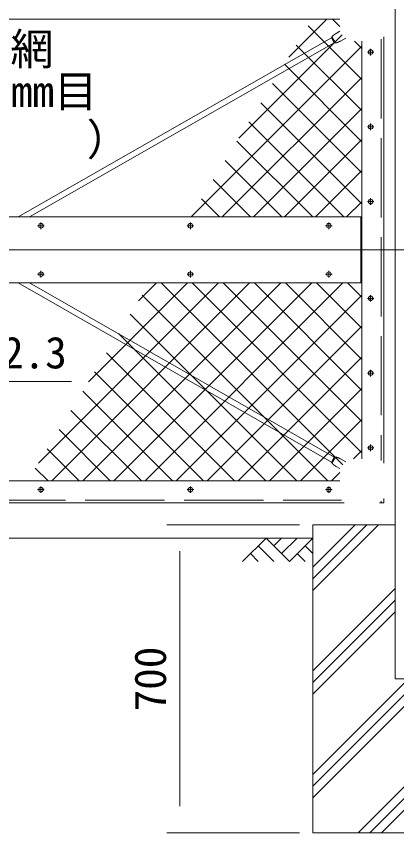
# Model space of a CAD drawing. Units: millimetres, scale not verified. Extents: x -6300 to 6300, y -4455 to 4455.
# Drawn here: x -974 to -109, y -845 to 1011 of the extents above; entities that cross this region are included whole.
import ezdxf
from ezdxf.enums import TextEntityAlignment as Align

# ---------------------------------------------------------------- set-up
doc = ezdxf.new("R2010")
doc.units = ezdxf.units.MM
doc.header["$LTSCALE"] = 30
doc.linetypes.add('DASHED', pattern=[7.5, 6, -1.5])
doc.linetypes.add('USER1', pattern=[50.8, 31.75, -6.35, 6.35, -6.35])
for name, color, linetype, lineweight in [('0-0_D-STR1', 1, 'Continuous', 18), ('0-1_D-BMK', 2, 'USER1', 13), ('0-2_D-STR4', 7, 'Continuous', 9), ('0-3_D-BGD', 7, 'Continuous', 9), ('0-4_D-DCR-HCH', 7, 'Continuous', 9), ('0-5_D-STR-TXT', 7, 'Continuous', 9), ('0-6_D-STR-DIM', 7, 'Continuous', 9), ('0-9_D-STR2', 7, 'Continuous', 9), ('0-A_D-STR3', 3, 'Continuous', 13)]:
    doc.layers.add(name, color=color, linetype=linetype, lineweight=lineweight)
doc.styles.add('ＭＳ ゴシック', font='')
doc.styles.get('ＭＳ ゴシック').set_extended_font_data('MS Gothic')

msp = doc.modelspace()

# ---------------------------------------------------------------- linework, layer by layer
at = {"layer": '0-0_D-STR1'}
for p, q in [((-1938.01, 1004.73), (-238.01, 1004.73)), ((-188.01, 954.73), (-188.01, 4.73)), ((-138.01, 964.73), (-138.01, -5.27)), ((-1988.01, 554.73), (-188.01, 554.73)), ((-190.01, 554.73), (-190.01, 404.73)), ((-1988.01, 404.73), (-188.01, 404.73)), ((-1938.01, -45.27), (-238.01, -45.27)), ((-138.01, -85.27), (-138.01, -95.27)), ((-1948.01, -95.27), (-228.01, -95.27)), ((-138.01, -95.27), (-148.01, -95.27))]:
    msp.add_line(p, q, dxfattribs=at)
at = {"layer": '0-0_D-STR1', "linetype": 'DASHED'}
for p, q in [((-144.01, 958.73), (-144.01, 0.73)), ((-1942.01, -89.27), (-234.01, -89.27)), ((-144.01, -91.27), (-144.01, -95.27))]:
    msp.add_line(p, q, dxfattribs=at)
at = {"layer": '0-0_D-STR1'}
msp.add_lwpolyline([(12.99, -495.27), (-112.01, -495.27), (-112.01, 1478.73)], dxfattribs=at)
at = {"layer": '0-1_D-BMK'}
for p, q in [((-175.45, 929.73), (-160.57, 929.73)), ((-168.01, 937.17), (-168.01, 922.29)), ((-168.01, 767.17), (-168.01, 752.29)), ((-175.45, 759.73), (-160.57, 759.73)), ((-168.01, 597.17), (-168.01, 582.29)), ((-175.45, 589.73), (-160.57, 589.73)), ((-918.01, 542.17), (-918.01, 527.29)), ((-578.01, 542.17), (-578.01, 527.29)), ((-263.01, 542.17), (-263.01, 527.29)), ((-925.45, 534.73), (-910.57, 534.73)), ((-585.45, 534.73), (-570.57, 534.73)), ((-270.45, 534.73), (-255.57, 534.73)), ((-918.01, 432.17), (-918.01, 417.29)), ((-578.01, 432.17), (-578.01, 417.29)), ((-263.01, 432.17), (-263.01, 417.29)), ((-925.45, 424.73), (-910.57, 424.73)), ((-585.45, 424.73), (-570.57, 424.73)), ((-270.45, 424.73), (-255.57, 424.73)), ((-168.01, 377.17), (-168.01, 362.29)), ((-175.45, 369.73), (-160.57, 369.73)), ((-168.01, 207.17), (-168.01, 192.29)), ((-175.45, 199.73), (-160.57, 199.73)), ((-168.01, 37.17), (-168.01, 22.29)), ((-175.45, 29.73), (-160.57, 29.73)), ((-925.45, -65.27), (-910.57, -65.27)), ((-918.01, -57.83), (-918.01, -72.71)), ((-585.45, -65.27), (-570.57, -65.27)), ((-578.01, -57.83), (-578.01, -72.71)), ((-270.45, -65.27), (-255.57, -65.27)), ((-263.01, -57.83), (-263.01, -72.71))]:
    msp.add_line(p, q, dxfattribs=at)
at = {"layer": '0-2_D-STR4'}
for p, q in [((-299.51, -145.27), (-112.01, -145.27)), ((-299.51, -145.27), (-299.51, -845.27)), ((-299.51, -845.27), (200.49, -845.27))]:
    msp.add_line(p, q, dxfattribs=at)
at = {"layer": '0-3_D-BGD'}
msp.add_line((-299.51, -175.27), (-1993.51, -175.27), dxfattribs=at)
at = {"layer": '0-4_D-DCR-HCH'}
for p, q in [((-299.51, -294.65), (-150.12, -145.27)), ((-299.51, -268.14), (-176.64, -145.27)), ((-299.51, -241.62), (-203.15, -145.27)), ((-405.93, -175.27), (-459.14, -228.48)), ((-405.93, -175.27), (-352.72, -228.48)), ((-388.19, -193), (-370.45, -175.27)), ((-370.45, -210.74), (-334.98, -175.27)), ((-352.72, -228.48), (-299.51, -175.27)), ((-423.67, -193), (-388.03, -228.48)), ((-317.24, -193), (-299.51, -210.66)), ((-441.4, -210.74), (-423.59, -228.48)), ((-334.98, -210.74), (-317.16, -228.48)), ((-299.51, -477.32), (-112.01, -289.82)), ((-299.51, -503.84), (-112.01, -316.34)), ((-299.51, -530.36), (-112.01, -342.86)), ((-196.04, -845.27), (200.49, -448.73)), ((-169.53, -845.27), (200.49, -475.25)), ((-299.51, -766.06), (-28.71, -495.27)), ((-299.51, -739.54), (-55.23, -495.27)), ((-299.51, -713.03), (-81.75, -495.27)), ((-143.01, -845.27), (200.49, -501.76))]:
    msp.add_line(p, q, dxfattribs=at)
at = {"layer": '0-5_D-STR-TXT'}
msp.add_lwpolyline([(-848.21, 180.38), (-1697.74, 180.38), (-1940.87, 461.22)], dxfattribs=at)
at = {"layer": '0-6_D-STR-DIM'}
for p, q in [((-1585.26, 479.73), (543.28, 479.73)), ((-1585.26, 479.73), (542.99, 479.73)), ((-329.51, -145.27), (-631.68, -145.27)), ((-601.68, -205.27), (-601.68, -785.27)), ((-329.51, -845.27), (-631.68, -845.27))]:
    msp.add_line(p, q, dxfattribs=at)
at = {"layer": '0-9_D-STR2'}
for p, q in [((-353.96, 918.38), (-267.61, 1004.73)), ((-238.01, 988.05), (-254.68, 1004.73)), ((-188.01, 867.34), (-310.1, 989.44)), ((-467.95, 733.68), (-232.45, 969.18)), ((-188.01, 938.05), (-204.68, 954.73)), ((-576.19, 554.73), (-188.01, 942.91)), ((-188.01, 796.63), (-337.09, 945.72)), ((-188.01, 725.92), (-364.07, 901.99)), ((-505.47, 554.73), (-188.01, 872.2)), ((-188.01, 655.21), (-391.06, 858.27)), ((-434.76, 554.73), (-188.01, 801.49)), ((-188.01, 584.5), (-418.05, 814.54)), ((-228.95, 554.73), (-445.03, 770.82)), ((-299.66, 554.73), (-472.02, 727.09)), ((-364.05, 554.73), (-188.01, 730.78)), ((-370.37, 554.73), (-499, 683.37)), ((-293.34, 554.73), (-188.01, 660.07)), ((-441.08, 554.73), (-525.99, 639.64)), ((-511.79, 554.73), (-552.97, 595.92)), ((-222.63, 554.73), (-188.01, 589.36)), ((-923.92, -5.14), (-514.05, 404.73)), ((-893.34, -45.27), (-443.34, 404.73)), ((-822.63, -45.27), (-372.63, 404.73)), ((-809.93, 179.57), (-584.76, 404.73)), ((-751.92, -45.27), (-301.92, 404.73)), ((-695.94, 364.27), (-655.47, 404.73)), ((-681.21, -45.27), (-231.21, 404.73)), ((-231.32, -8.58), (-644.63, 404.73)), ((-188.01, 18.81), (-573.92, 404.73)), ((-188.01, 89.53), (-503.21, 404.73)), ((-188.01, 160.24), (-432.5, 404.73)), ((-188.01, 230.95), (-361.79, 404.73)), ((-188.01, 301.66), (-291.08, 404.73)), ((-188.01, 372.37), (-220.37, 404.73)), ((-265.34, -45.27), (-687.9, 377.29)), ((-610.5, -45.27), (-188.01, 377.23)), ((-336.06, -45.27), (-714.89, 333.57)), ((-539.79, -45.27), (-188.01, 306.52)), ((-406.77, -45.27), (-741.87, 289.84)), ((-477.48, -45.27), (-768.86, 246.12)), ((-469.08, -45.27), (-188.01, 235.81)), ((-548.19, -45.27), (-795.84, 202.39)), ((-618.9, -45.27), (-822.83, 158.67)), ((-398.37, -45.27), (-188.01, 165.1)), ((-689.61, -45.27), (-849.82, 114.94)), ((-327.66, -45.27), (-188.01, 94.39)), ((-760.32, -45.27), (-876.8, 71.22)), ((-831.03, -45.27), (-903.79, 27.49)), ((-206.95, 4.73), (-188.01, 23.67)), ((-901.74, -45.27), (-930.77, -16.23)), ((-256.95, -45.27), (-238.01, -26.33))]:
    msp.add_line(p, q, dxfattribs=at)
at = {"layer": '0-A_D-STR3'}
for p, q in [((-238.01, 976.97), (-246.62, 972.04)), ((-969.55, 554.73), (-256.96, 961.93)), ((-943.96, 554.73), (-250.66, 950.9)), ((-256.96, 961.93), (-250.66, 950.9)), ((-255.95, 964.19), (-248.2, 950.62)), ((-224.77, 961.49), (-236.7, 954.68)), ((-256.96, -2.46), (-969.55, 404.73)), ((-250.66, 8.57), (-943.96, 404.73)), ((-250.66, 8.57), (-256.96, -2.46)), ((-248.2, 8.84), (-255.95, -4.72)), ((-224.77, -2.03), (-236.7, 4.79)), ((-238.01, -17.5), (-246.62, -12.58))]:
    msp.add_line(p, q, dxfattribs=at)
for points in [[(-256.96, 961.93), (-256.87, 962.15), (-256.77, 962.38), (-256.68, 962.61), (-256.58, 962.84), (-256.48, 963.06), (-256.38, 963.29), (-256.28, 963.52), (-256.18, 963.74), (-256.07, 963.96), (-255.96, 964.18), (-255.84, 964.39), (-255.72, 964.6), (-255.59, 964.81), (-255.46, 965.01), (-255.32, 965.21), (-255.17, 965.41), (-255.02, 965.6), (-254.86, 965.78), (-254.7, 965.97), (-254.53, 966.15), (-254.36, 966.32), (-254.19, 966.5), (-254.01, 966.67), (-253.83, 966.83), (-253.64, 967), (-253.45, 967.16), (-253.26, 967.32), (-253.07, 967.48), (-252.88, 967.64), (-252.68, 967.79), (-252.48, 967.94), (-252.28, 968.1), (-252.08, 968.25), (-251.88, 968.4), (-251.68, 968.54), (-251.48, 968.69), (-251.27, 968.84), (-251.07, 968.99), (-250.87, 969.13)], [(-250.87, 969.13), (-250.67, 969.28), (-250.47, 969.42), (-250.27, 969.57), (-250.07, 969.71), (-249.87, 969.85), (-249.66, 969.99), (-249.46, 970.14), (-249.26, 970.28), (-249.06, 970.42), (-248.86, 970.56), (-248.66, 970.7), (-248.46, 970.83), (-248.25, 970.97), (-248.05, 971.11), (-247.85, 971.24), (-247.64, 971.38), (-247.44, 971.51), (-247.24, 971.65), (-247.03, 971.78), (-246.82, 971.91), (-246.62, 972.04)], [(-250.66, 950.9), (-250.42, 950.87), (-250.17, 950.84), (-249.93, 950.8), (-249.68, 950.77), (-249.44, 950.74), (-249.19, 950.71), (-248.95, 950.68), (-248.7, 950.66), (-248.46, 950.64), (-248.21, 950.62), (-247.97, 950.62), (-247.73, 950.61), (-247.48, 950.62), (-247.24, 950.63), (-247, 950.65), (-246.76, 950.68), (-246.51, 950.72), (-246.27, 950.76), (-246.03, 950.8), (-245.8, 950.85), (-245.56, 950.91), (-245.32, 950.97), (-245.08, 951.04), (-244.84, 951.11), (-244.61, 951.19), (-244.37, 951.27), (-244.14, 951.35), (-243.9, 951.44), (-243.67, 951.52), (-243.44, 951.62), (-243.2, 951.71), (-242.97, 951.8), (-242.74, 951.9), (-242.51, 952), (-242.28, 952.1), (-242.05, 952.2), (-241.82, 952.29), (-241.59, 952.39), (-241.36, 952.49)], [(-241.36, 952.49), (-241.14, 952.59), (-240.91, 952.69), (-240.68, 952.79), (-240.46, 952.89), (-240.23, 952.99), (-240.01, 953.09), (-239.78, 953.2), (-239.56, 953.3), (-239.34, 953.4), (-239.11, 953.5), (-238.89, 953.61), (-238.67, 953.71), (-238.45, 953.81), (-238.23, 953.92), (-238.01, 954.03), (-237.79, 954.13), (-237.57, 954.24), (-237.35, 954.35), (-237.13, 954.46), (-236.91, 954.57), (-236.7, 954.68)], [(-250.66, 8.57), (-250.42, 8.6), (-250.17, 8.63), (-249.93, 8.66), (-249.68, 8.7), (-249.44, 8.73), (-249.19, 8.76), (-248.95, 8.78), (-248.7, 8.81), (-248.46, 8.83), (-248.21, 8.84), (-247.97, 8.85), (-247.73, 8.85), (-247.48, 8.85), (-247.24, 8.83), (-247, 8.81), (-246.76, 8.78), (-246.51, 8.75), (-246.27, 8.71), (-246.03, 8.66), (-245.8, 8.61), (-245.56, 8.55), (-245.32, 8.49), (-245.08, 8.43), (-244.84, 8.35), (-244.61, 8.28), (-244.37, 8.2), (-244.14, 8.12), (-243.9, 8.03), (-243.67, 7.94), (-243.44, 7.85), (-243.2, 7.76), (-242.97, 7.66), (-242.74, 7.57), (-242.51, 7.47), (-242.28, 7.37), (-242.05, 7.27), (-241.82, 7.17), (-241.59, 7.07), (-241.36, 6.97)], [(-241.36, 6.97), (-241.14, 6.87), (-240.91, 6.77), (-240.68, 6.67), (-240.46, 6.57), (-240.23, 6.47), (-240.01, 6.37), (-239.78, 6.27), (-239.56, 6.17), (-239.34, 6.07), (-239.11, 5.96), (-238.89, 5.86), (-238.67, 5.76), (-238.45, 5.65), (-238.23, 5.55), (-238.01, 5.44), (-237.79, 5.33), (-237.57, 5.23), (-237.35, 5.12), (-237.13, 5.01), (-236.91, 4.9), (-236.7, 4.79)], [(-256.96, -2.46), (-256.87, -2.69), (-256.77, -2.92), (-256.68, -3.14), (-256.58, -3.37), (-256.48, -3.6), (-256.38, -3.82), (-256.28, -4.05), (-256.18, -4.27), (-256.07, -4.49), (-255.96, -4.71), (-255.84, -4.93), (-255.72, -5.14), (-255.59, -5.34), (-255.46, -5.55), (-255.32, -5.74), (-255.17, -5.94), (-255.02, -6.13), (-254.86, -6.32), (-254.7, -6.5), (-254.53, -6.68), (-254.36, -6.86), (-254.19, -7.03), (-254.01, -7.2), (-253.83, -7.37), (-253.64, -7.53), (-253.45, -7.69), (-253.26, -7.86), (-253.07, -8.01), (-252.88, -8.17), (-252.68, -8.33), (-252.48, -8.48), (-252.28, -8.63), (-252.08, -8.78), (-251.88, -8.93), (-251.68, -9.08), (-251.48, -9.23), (-251.27, -9.37), (-251.07, -9.52), (-250.87, -9.66)], [(-250.87, -9.66), (-250.67, -9.81), (-250.47, -9.95), (-250.27, -10.1), (-250.07, -10.24), (-249.87, -10.39), (-249.66, -10.53), (-249.46, -10.67), (-249.26, -10.81), (-249.06, -10.95), (-248.86, -11.09), (-248.66, -11.23), (-248.46, -11.37), (-248.25, -11.5), (-248.05, -11.64), (-247.85, -11.78), (-247.64, -11.91), (-247.44, -12.05), (-247.24, -12.18), (-247.03, -12.31), (-246.82, -12.45), (-246.62, -12.58)]]:
    msp.add_lwpolyline(points, dxfattribs=at)
for centre in [(-168.01, 929.73), (-168.01, 759.73), (-168.01, 589.73), (-918.01, 534.73), (-578.01, 534.73), (-263.01, 534.73), (-918.01, 424.73), (-578.01, 424.73), (-263.01, 424.73), (-168.01, 369.73), (-168.01, 199.73), (-168.01, 29.73), (-918.01, -65.27), (-578.01, -65.27), (-263.01, -65.27)]:
    msp.add_circle(centre, 5.25, dxfattribs=at)

# ---------------------------------------------------------------- texts
at = {"layer": '0-5_D-STR-TXT', "style": 'ＭＳ ゴシック'}
for s, p in [('菱形金網', (-1282.66, 878.94)), ('φ   x   mm目', (-1404.48, 782.92)), ('（\u3000\u3000   \u3000\u3000）', (-1453.21, 673.27)), ('カンヌキ φ34x2.3', (-1670.93, 188.75))]:
    msp.add_text(s, height=72.14, dxfattribs=at).set_placement(p, align=Align.BOTTOM_LEFT)
at = {"layer": '0-6_D-STR-DIM', "style": 'ＭＳ ゴシック'}
msp.add_text('700', height=72.14, rotation=90, dxfattribs=at).set_placement((-611.8, -569.52), align=Align.BOTTOM_LEFT)

doc.saveas('drawing.dxf')
